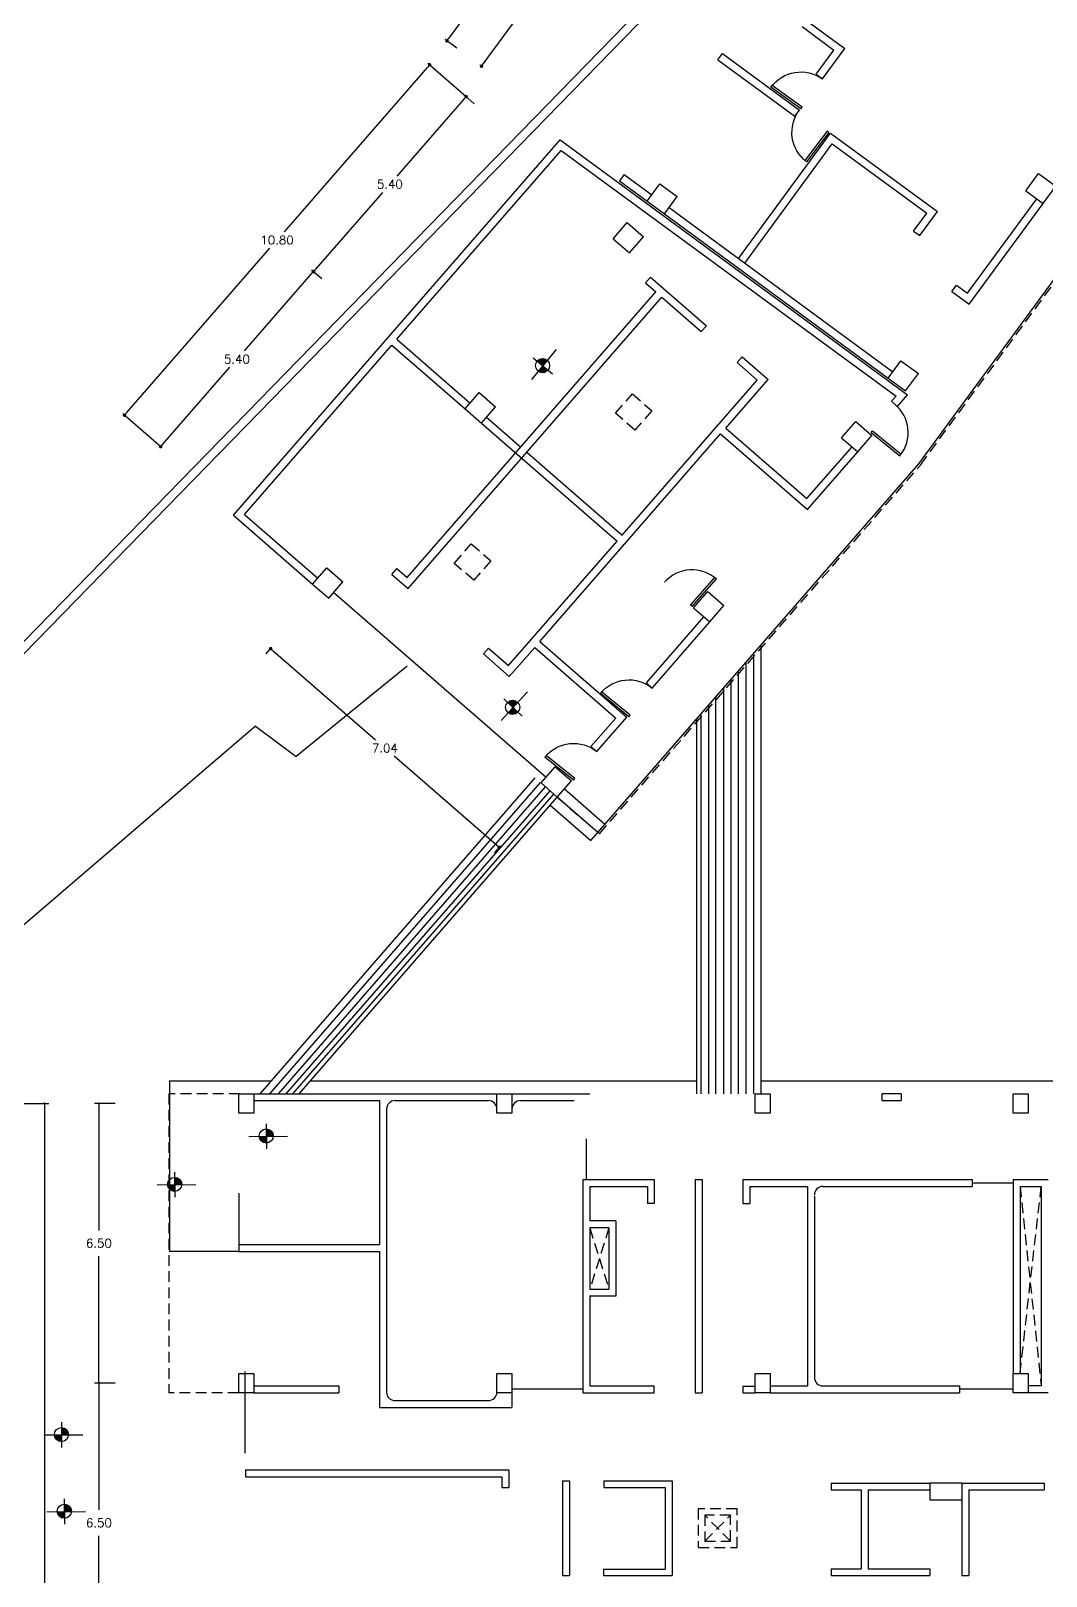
# Model space of a CAD drawing. Extents: x 0 to 130, y 0 to 88.
# Drawn here: x 43.96 to 67.56, y 32.08 to 68 of the extents above; entities that cross this region are included whole.
import ezdxf

# ---------------------------------------------------------------- set-up
doc = ezdxf.new("R2010")
doc.units = 0
doc.header["$MEASUREMENT"] = 0
doc.linetypes.add('HIDDEN', pattern=[0.375, 0.25, -0.125])
doc.layers.get('0').update_dxf_attribs({"color": 2, "linetype": 'CONTINUOUS'})
doc.layers.get('DEFPOINTS').update_dxf_attribs({"linetype": 'CONTINUOUS'})
for name, color, linetype in [('COL', 6, 'CONTINUOUS'), ('COTAS', 1, 'CONTINUOUS'), ('DOOR', 2, 'CONTINUOUS'), ('MUEBLES', 1, 'CONTINUOUS'), ('OEX', 15, 'CONTINUOUS'), ('PROY', 1, 'HIDDEN'), ('VOLADO', 15, 'HIDDEN'), ('WALLS', 5, 'CONTINUOUS')]:
    doc.layers.add(name, color=color, linetype=linetype)
doc.layers.get('DOOR').off()
doc.styles.add('ROMANS', font='romans.shx', dxfattribs={"height": 0.2})
doc.dimstyles.new('COTA', dxfattribs={"dimtxt": 0.2, "dimasz": 0.08, "dimexe": 0.05, "dimexo": 0.05, "dimgap": 0.09, "dimtad": 0, "dimtih": 1, "dimtoh": 1, "dimzin": 0, "dimdsep": 46, "dimtxsty": 'ROMANS', "dimblk": 'DOT', "dimblk1": 'DOT', "dimblk2": 'DOT', "dimsah": 1, "dimcen": 0.09, "dimclrt": 2, "dimadec": 0, "dimazin": 0, "dimtfac": 1, "dimtix": 1, "dimtofl": 0, "dimtmove": 2, "dimatfit": 3, "dimldrblk": 'DOT', "dimfxl": 1, "dimtolj": 1, "dimtzin": 0, "dimarcsym": 0})
doc.dimstyles.new('ROMANS', dxfattribs={"dimtxt": 0.18, "dimasz": 0.18, "dimexe": 0.18, "dimexo": 0.0625, "dimgap": 0.09, "dimtad": 0, "dimtih": 1, "dimtoh": 1, "dimdec": 4, "dimzin": 0, "dimdsep": 46, "dimtxsty": 'Standard', "dimcen": 0.09, "dimadec": 0, "dimazin": 0, "dimtfac": 1, "dimtdec": 4, "dimtofl": 0, "dimtmove": 0, "dimatfit": 3, "dimfxl": 1, "dimtolj": 1, "dimtzin": 0, "dimarcsym": 0})

# ---------------------------------------------------------------- blocks, each defined once
blk = doc.blocks.new('DOT')
at = {"color": 0, "linetype": 'ByBlock'}
blk.add_line((-0.5, 0), (-1, 0), dxfattribs=at)
blk.add_lwpolyline([(-0.25, 0, 0.5, 0.5, 1), (0.25, 0, 0.5, 0.5, 1)], format="xyseb", close=True, dxfattribs=at)
blk = doc.blocks.new('*D70')
at = {"layer": 'COTAS', "color": 0, "lineweight": -2, "transparency": 16777216}
for p, q in [((49.43, 53.52), (49.564, 53.675)), ((49.592, 53.585), (51.97, 51.518)), ((54.784, 49.071), (52.407, 51.138)), ((54.74, 48.898), (54.878, 49.056))]:
    blk.add_line(p, q, dxfattribs=at)
at = {"layer": 'DEFPOINTS', "color": 0, "transparency": 16777216}
for p in [(49.532, 53.637), (49.397, 53.482), (54.707, 48.86)]:
    blk.add_point(p, dxfattribs=at)
at = {"layer": 'COTAS', "color": 0, "lineweight": -2, "transparency": 16777216, "xscale": 0.08, "yscale": 0.08, "zscale": 0.08}
for p, rotation in [((49.532, 53.637), 139), ((54.845, 49.018), 319)]:
    blk.add_blockref('DOT', p, dxfattribs=dict(at, rotation=rotation))
at = {"layer": 'COTAS', "color": 2, "transparency": 16777216, "insert": (52.188, 51.328), "char_height": 0.2, "attachment_point": 5, "style": 'ROMANS'}
blk.add_mtext('\\A1;7.04', dxfattribs=at)
blk = doc.blocks.new('_DOT')
at = {"color": 0, "linetype": 'ByBlock'}
blk.add_line((-0.5, 0), (-1, 0), dxfattribs=at)
at = {"color": 0, "linetype": 'ByBlock', "const_width": 0.5}
blk.add_lwpolyline([(-0.25, 0, 1), (0.25, 0, 1)], format="xyb", close=True, dxfattribs=at)
blk = doc.blocks.new('*D69')
at = {"layer": 'COTAS', "color": 0, "lineweight": -2, "transparency": 16777216}
for p, q in [((50.47, 62.346), (48.915, 60.559)), ((50.494, 62.431), (50.485, 62.439)), ((47.03, 58.393), (48.585, 60.179)), ((46.949, 58.358), (46.94, 58.366))]:
    blk.add_line(p, q, dxfattribs=at)
at = {"layer": 'DEFPOINTS', "color": 0, "transparency": 16777216}
for p in [(50.532, 62.398), (46.977, 58.333), (46.986, 58.325)]:
    blk.add_point(p, dxfattribs=at)
at = {"layer": 'COTAS', "color": 0, "lineweight": -2, "transparency": 16777216, "xscale": 0.08, "yscale": 0.08, "zscale": 0.08}
for p, rotation in [((50.523, 62.406), 48.96057272713217), ((46.977, 58.333), 228.9605727271321)]:
    blk.add_blockref('DOT', p, dxfattribs=dict(at, rotation=rotation))
at = {"layer": 'COTAS', "color": 2, "transparency": 16777216, "insert": (48.75, 60.369), "char_height": 0.2, "attachment_point": 5, "style": 'ROMANS'}
blk.add_mtext('\\A1;5.40', dxfattribs=at)
blk = doc.blocks.new('*D68')
at = {"layer": 'COTAS', "color": 0, "lineweight": -2, "transparency": 16777216}
for p, q in [((54.081, 66.468), (53.19, 67.243)), ((53.175, 67.15), (49.848, 63.328)), ((46.189, 59.125), (49.517, 62.948)), ((46.99, 58.322), (46.099, 59.097))]:
    blk.add_line(p, q, dxfattribs=at)
at = {"layer": 'DEFPOINTS', "color": 0, "transparency": 16777216}
for p in [(54.119, 66.435), (46.137, 59.065), (47.028, 58.289)]:
    blk.add_point(p, dxfattribs=at)
at = {"layer": 'COTAS', "color": 0, "lineweight": -2, "transparency": 16777216, "xscale": 0.08, "yscale": 0.08, "zscale": 0.08}
for p, rotation in [((53.228, 67.211), 48.96057272713441), ((46.137, 59.065), 228.9605727271344)]:
    blk.add_blockref('DOT', p, dxfattribs=dict(at, rotation=rotation))
at = {"layer": 'COTAS', "color": 2, "transparency": 16777216, "insert": (49.682, 63.138), "char_height": 0.2, "attachment_point": 5, "style": 'ROMANS'}
blk.add_mtext('\\A1;10.80', dxfattribs=at)
blk = doc.blocks.new('*D73')
at = {"layer": 'COTAS', "color": 1, "lineweight": -2, "transparency": 16777216}
for p, q in [((43.523, 43.068), (44.377, 43.068)), ((44.277, 43.018), (44.277, 29.868)), ((44.277, 16.118), (44.277, 29.268)), ((43.523, 16.068), (44.377, 16.068))]:
    blk.add_line(p, q, dxfattribs=at)
at = {"layer": 'DEFPOINTS', "color": 0, "transparency": 16777216}
for p in [(43.423, 43.068), (43.423, 16.068), (44.277, 16.068)]:
    blk.add_point(p, dxfattribs=at)
at = {"layer": 'COTAS', "color": 1, "lineweight": -2, "transparency": 16777216, "xscale": 0.05, "yscale": 0.05, "zscale": 0.05}
for p, rotation in [((44.277, 43.068), 90), ((44.277, 16.068), 270)]:
    blk.add_blockref('_DOT', p, dxfattribs=dict(at, rotation=rotation))
at = {"layer": 'COTAS', "color": 2, "transparency": 16777216, "insert": (44.277, 29.568), "char_height": 0.2, "attachment_point": 5, "style": 'ROMANS'}
blk.add_mtext('\\A1;27.00', dxfattribs=at)
blk = doc.blocks.new('*D76')
at = {"layer": 'COTAS', "color": 1, "lineweight": -2, "transparency": 16777216}
for p, q in [((45.916, 43.068), (45.442, 43.068)), ((45.542, 43.018), (45.542, 40.118)), ((45.542, 36.618), (45.542, 39.518)), ((45.916, 36.568), (45.442, 36.568))]:
    blk.add_line(p, q, dxfattribs=at)
at = {"layer": 'DEFPOINTS', "color": 0, "transparency": 16777216}
for p in [(46.016, 43.068), (45.542, 36.568), (46.016, 36.568)]:
    blk.add_point(p, dxfattribs=at)
at = {"layer": 'COTAS', "color": 1, "lineweight": -2, "transparency": 16777216, "xscale": 0.05, "yscale": 0.05, "zscale": 0.05}
for p, rotation in [((45.542, 43.068), 90), ((45.542, 36.568), 270)]:
    blk.add_blockref('_DOT', p, dxfattribs=dict(at, rotation=rotation))
at = {"layer": 'COTAS', "color": 2, "transparency": 16777216, "insert": (45.542, 39.818), "char_height": 0.2, "attachment_point": 5, "style": 'ROMANS'}
blk.add_mtext('\\A1;6.50', dxfattribs=at)
blk = doc.blocks.new('*D77')
at = {"layer": 'COTAS', "color": 1, "lineweight": -2, "transparency": 16777216}
for p, q in [((45.916, 36.568), (45.442, 36.568)), ((45.542, 36.518), (45.542, 33.618)), ((45.542, 30.118), (45.542, 33.018)), ((45.916, 30.068), (45.442, 30.068))]:
    blk.add_line(p, q, dxfattribs=at)
at = {"layer": 'DEFPOINTS', "color": 0, "transparency": 16777216}
for p in [(46.016, 36.568), (45.542, 30.068), (46.016, 30.068)]:
    blk.add_point(p, dxfattribs=at)
at = {"layer": 'COTAS', "color": 1, "lineweight": -2, "transparency": 16777216, "xscale": 0.05, "yscale": 0.05, "zscale": 0.05}
for p, rotation in [((45.542, 36.568), 90), ((45.542, 30.068), 270)]:
    blk.add_blockref('_DOT', p, dxfattribs=dict(at, rotation=rotation))
at = {"layer": 'COTAS', "color": 2, "transparency": 16777216, "insert": (45.542, 33.318), "char_height": 0.2, "attachment_point": 5, "style": 'ROMANS'}
blk.add_mtext('\\A1;6.50', dxfattribs=at)
blk = doc.blocks.new('*D89')
at = {"layer": 'COTAS', "color": 0, "lineweight": -2, "transparency": 16777216}
for p, q in [((62.981, 80.506), (58.469, 74.359)), ((63.26, 80.401), (62.988, 80.601)), ((53.679, 67.832), (58.19, 73.979)), ((53.863, 67.597), (53.591, 67.797))]:
    blk.add_line(p, q, dxfattribs=at)
at = {"layer": 'DEFPOINTS', "color": 0, "transparency": 16777216}
for p in [(63.301, 80.371), (53.631, 67.767), (53.904, 67.567)]:
    blk.add_point(p, dxfattribs=at)
at = {"layer": 'COTAS', "color": 0, "lineweight": -2, "transparency": 16777216, "xscale": 0.08, "yscale": 0.08, "zscale": 0.08}
for p, rotation in [((63.028, 80.571), 53.72421441786171), ((53.631, 67.767), 233.7242144178616)]:
    blk.add_blockref('DOT', p, dxfattribs=dict(at, rotation=rotation))
at = {"layer": 'COTAS', "color": 2, "transparency": 16777216, "insert": (58.33, 74.169), "char_height": 0.2, "attachment_point": 5, "style": 'ROMANS'}
blk.add_mtext('\\A1;15.88', dxfattribs=at)
blk = doc.blocks.new('*D88')
at = {"layer": 'COTAS', "color": 0, "lineweight": -2, "transparency": 16777216}
for p, q in [((57.609, 71.546), (57.59, 71.56)), ((57.583, 71.466), (56.172, 69.544)), ((54.482, 67.242), (55.893, 69.164)), ((54.414, 67.192), (54.395, 67.207))]:
    blk.add_line(p, q, dxfattribs=at)
at = {"layer": 'DEFPOINTS', "color": 0, "transparency": 16777216}
for p in [(57.65, 71.516), (54.435, 67.177), (54.455, 67.163)]:
    blk.add_point(p, dxfattribs=at)
at = {"layer": 'COTAS', "color": 0, "lineweight": -2, "transparency": 16777216, "xscale": 0.08, "yscale": 0.08, "zscale": 0.08}
for p, rotation in [((57.63, 71.53), 53.72421441786019), ((54.435, 67.177), 233.7242144178602)]:
    blk.add_blockref('DOT', p, dxfattribs=dict(at, rotation=rotation))
at = {"layer": 'COTAS', "color": 2, "transparency": 16777216, "insert": (56.033, 69.354), "char_height": 0.2, "attachment_point": 5, "style": 'ROMANS'}
blk.add_mtext('\\A1;5.40', dxfattribs=at)
blk = doc.blocks.new('*D90')
at = {"layer": 'COTAS', "color": 0, "lineweight": -2, "transparency": 16777216}
for p, q in [((54.266, 66.307), (54.04, 66.504)), ((54.025, 66.411), (52.47, 64.625)), ((50.584, 62.459), (52.139, 64.245)), ((50.721, 62.234), (50.494, 62.431))]:
    blk.add_line(p, q, dxfattribs=at)
at = {"layer": 'DEFPOINTS', "color": 0, "transparency": 16777216}
for p in [(54.304, 66.274), (50.532, 62.398), (50.759, 62.201)]:
    blk.add_point(p, dxfattribs=at)
at = {"layer": 'COTAS', "color": 0, "lineweight": -2, "transparency": 16777216, "xscale": 0.08, "yscale": 0.08, "zscale": 0.08}
for p, rotation in [((54.077, 66.471), 48.96057272713161), ((50.532, 62.398), 228.9605727271316)]:
    blk.add_blockref('DOT', p, dxfattribs=dict(at, rotation=rotation))
at = {"layer": 'COTAS', "color": 2, "transparency": 16777216, "insert": (52.305, 64.435), "char_height": 0.2, "attachment_point": 5, "style": 'ROMANS'}
blk.add_mtext('\\A1;5.40', dxfattribs=at)
blk = doc.blocks.new('COL-01')
at = {"layer": 'COL'}
blk.add_lwpolyline([(-0.175, -0.225), (-0.175, 0.225), (0.175, 0.225), (0.175, -0.225)], close=True, dxfattribs=at)
blk = doc.blocks.new('NIVEL-2')
at = {"layer": 'COTAS'}
for p, q in [((-0.584, 0.264), (-0.584, -0.32)), ((-0.572, 0.141), (-0.572, -0.031)), ((-0.56, 0.14), (-0.56, -0.031)), ((-0.548, 0.137), (-0.548, -0.031)), ((-0.536, 0.134), (-0.536, -0.031)), ((-0.524, 0.13), (-0.524, -0.031)), ((-0.512, 0.124), (-0.512, -0.031)), ((-0.5, 0.118), (-0.5, -0.031)), ((-0.488, 0.11), (-0.488, -0.031)), ((-0.476, 0.1), (-0.476, -0.031)), ((-0.464, 0.088), (-0.464, -0.031)), ((-0.464, 0.088), (-0.464, -0.031)), ((-0.464, 0.088), (-0.464, -0.031)), ((-0.452, 0.073), (-0.452, -0.031)), ((-0.44, 0.053), (-0.44, -0.031)), ((-0.428, 0.021), (-0.428, -0.031)), ((-0.994, -0.031), (-0.09, -0.031)), ((-0.74, -0.031), (-0.74, -0.07)), ((-0.728, -0.031), (-0.728, -0.098)), ((-0.716, -0.031), (-0.716, -0.117)), ((-0.704, -0.031), (-0.704, -0.132)), ((-0.692, -0.031), (-0.692, -0.143)), ((-0.68, -0.031), (-0.68, -0.153)), ((-0.668, -0.031), (-0.668, -0.161)), ((-0.656, -0.031), (-0.656, -0.167)), ((-0.644, -0.031), (-0.644, -0.172)), ((-0.632, -0.031), (-0.632, -0.177)), ((-0.62, -0.031), (-0.62, -0.18)), ((-0.608, -0.031), (-0.608, -0.182)), ((-0.596, -0.031), (-0.596, -0.183))]:
    blk.add_line(p, q, dxfattribs=at)
blk.add_circle((-0.585, -0.021), 0.163, dxfattribs=at)
blk = doc.blocks.new('P-66')
at = {"layer": 'MUEBLES'}
for p, q in [((0.621, 0), (0.621, 0.658)), ((0.658, 0), (0.658, 0.658)), ((0.658, 0), (0.621, 0)), ((0.658, 0), (0.621, 0))]:
    blk.add_line(p, q, dxfattribs=at)
blk.add_arc((0.658, 0), 0.658, 90, 180, dxfattribs=at)
blk = doc.blocks.new('*D113')
at = {"layer": 'COTAS', "color": 0, "lineweight": -2, "transparency": 16777216}
for p, q in [((57.609, 71.546), (57.59, 71.56)), ((57.583, 71.466), (56.172, 69.544)), ((54.482, 67.242), (55.893, 69.164)), ((54.414, 67.192), (54.395, 67.207))]:
    blk.add_line(p, q, dxfattribs=at)
at = {"layer": 'DEFPOINTS', "color": 0, "transparency": 16777216}
for p in [(57.65, 71.516), (54.435, 67.177), (54.455, 67.163)]:
    blk.add_point(p, dxfattribs=at)
at = {"layer": 'COTAS', "color": 0, "lineweight": -2, "transparency": 16777216, "xscale": 0.08, "yscale": 0.08, "zscale": 0.08}
for p, rotation in [((57.63, 71.53), 53.72421441786019), ((54.435, 67.177), 233.7242144178602)]:
    blk.add_blockref('DOT', p, dxfattribs=dict(at, rotation=rotation))
at = {"layer": 'COTAS', "color": 2, "transparency": 16777216, "insert": (56.033, 69.354), "char_height": 0.2, "attachment_point": 5, "style": 'ROMANS'}
blk.add_mtext('\\A1;5.40', dxfattribs=at)

msp = doc.modelspace()

# ---------------------------------------------------------------- linework, layer by layer
at = {"color": 253}
for p, q in [((56.871, 41.298), (56.871, 42.248)), ((48.791, 40.981), (48.791, 39.781)), ((66.791, 41.218), (65.841, 41.218)), ((56.791, 36.423), (55.141, 36.423)), ((66.791, 36.423), (65.541, 36.423)), ((65.601, 34.243), (64.851, 34.243)), ((64.851, 34.083), (64.851, 33.843)), ((65.601, 33.843), (64.851, 33.843))]:
    msp.add_line(p, q, dxfattribs=at)
at = {"color": 253, "linetype": 'HIDDEN'}
for p, q in [((59.623, 32.896), (60.223, 33.496)), ((60.223, 32.896), (59.623, 33.496))]:
    msp.add_line(p, q, dxfattribs=at)
for points in [[(59.473, 32.746), (60.373, 32.746), (60.373, 33.646), (59.473, 33.646)], [(59.623, 32.896), (60.223, 32.896), (60.223, 33.496), (59.623, 33.496)]]:
    msp.add_lwpolyline(points, close=True, dxfattribs=at)
at = {"layer": 'COL', "color": 253}
for p, q in [((67.084, 64.282), (67.379, 64.685)), ((67.379, 64.685), (67.782, 64.389)), ((58.286, 64.041), (58.581, 64.444)), ((58.581, 64.444), (58.985, 64.148)), ((67.487, 63.986), (67.782, 64.389)), ((58.286, 64.041), (58.689, 63.745)), ((58.689, 63.745), (58.985, 64.148)), ((67.084, 64.282), (67.487, 63.986)), ((57.494, 63.165), (57.823, 63.542)), ((57.823, 63.542), (58.2, 63.214)), ((57.494, 63.165), (57.872, 62.837)), ((57.872, 62.837), (58.2, 63.214)), ((63.889, 59.929), (64.184, 60.332)), ((64.184, 60.332), (64.587, 60.036)), ((64.292, 59.633), (64.587, 60.036)), ((63.889, 59.929), (64.292, 59.633)), ((54.054, 59.213), (54.382, 59.59)), ((54.382, 59.59), (54.759, 59.262)), ((54.054, 59.213), (54.431, 58.884)), ((54.431, 58.884), (54.759, 59.262)), ((62.804, 58.543), (63.133, 58.92)), ((63.133, 58.92), (63.51, 58.592)), ((63.182, 58.214), (63.51, 58.592)), ((62.804, 58.543), (63.182, 58.214)), ((50.508, 55.14), (50.837, 55.517)), ((50.837, 55.517), (51.214, 55.189)), ((50.508, 55.14), (50.886, 54.811)), ((50.886, 54.811), (51.214, 55.189)), ((59.364, 54.59), (59.692, 54.968)), ((59.692, 54.968), (60.069, 54.639)), ((59.741, 54.262), (60.069, 54.639)), ((59.364, 54.59), (59.741, 54.262)), ((55.818, 50.517), (56.147, 50.895)), ((55.818, 50.517), (56.147, 50.895)), ((56.147, 50.895), (56.524, 50.566)), ((56.147, 50.895), (56.524, 50.566)), ((55.818, 50.517), (56.196, 50.189)), ((55.818, 50.517), (56.196, 50.189)), ((56.196, 50.189), (56.524, 50.566)), ((56.196, 50.189), (56.524, 50.566))]:
    msp.add_line(p, q, dxfattribs=at)
at = {"layer": 'OEX', "color": 253}
for p, q in [((59.719, 70.141), (37.727, 47.579)), ((59.8, 69.938), (37.883, 47.453)), ((64.598, 57.938), (72.155, 68.235)), ((64.598, 57.938), (72.155, 68.235)), ((56.974, 49.18), (64.598, 57.938)), ((57.138, 49.368), (64.598, 57.938)), ((60.76, 43.293), (60.76, 53.529)), ((60.936, 43.593), (60.936, 53.731)), ((52.703, 53.229), (50.126, 51.133)), ((60.585, 43.293), (60.585, 53.328)), ((60.234, 43.293), (60.234, 52.925)), ((60.41, 43.293), (60.41, 53.126)), ((59.884, 43.293), (59.884, 52.522)), ((60.059, 52.723), (60.059, 43.293)), ((59.533, 52.119), (59.533, 43.293)), ((59.708, 52.321), (59.708, 43.293)), ((49.18, 51.835), (39.892, 43.873)), ((49.18, 51.835), (50.126, 51.133)), ((59.436, 43.293), (59.436, 52.007)), ((49.293, 43.293), (55.684, 50.635)), ((49.514, 43.293), (55.809, 50.525)), ((49.714, 43.293), (55.923, 50.426)), ((49.896, 43.293), (56.027, 50.336)), ((56.36, 50.378), (57.303, 49.557)), ((50.052, 43.293), (56.115, 50.259)), ((50.193, 43.293), (56.196, 50.189)), ((56.031, 50.001), (56.974, 49.18)), ((57.138, 49.368), (56.196, 50.189)), ((60.936, 43.293), (60.936, 46.228)), ((47.186, 43.593), (49.554, 43.593)), ((47.186, 43.593), (47.186, 39.626)), ((50.454, 43.593), (59.436, 43.593)), ((60.936, 43.593), (74.426, 43.593)), ((48.791, 39.626), (47.186, 39.626)), ((48.943, 34.938), (48.943, 36.838))]:
    msp.add_line(p, q, dxfattribs=at)
at = {"layer": 'PROY', "color": 253}
for p, q in [((47.166, 43.293), (47.166, 36.343)), ((66.951, 36.793), (67.443, 41.138)), ((66.951, 41.138), (67.443, 36.503)), ((56.951, 40.178), (57.396, 38.748)), ((57.396, 40.178), (56.951, 38.748)), ((48.791, 36.343), (47.166, 36.343))]:
    msp.add_line(p, q, dxfattribs=at)
at = {"layer": 'PROY', "color": 253, "linetype": 'HIDDEN'}
msp.add_line((48.816, 43.293), (47.166, 43.293), dxfattribs=at)
at = {"layer": 'PROY', "color": 253}
for points in [[(57.941, 59.563), (58.394, 59.169), (58, 58.717), (57.547, 59.111), (57.941, 59.563)], [(54.196, 56.075), (54.649, 55.681), (54.255, 55.228), (53.802, 55.622), (54.196, 56.075)]]:
    msp.add_lwpolyline(points, dxfattribs=at)
at = {"layer": 'VOLADO', "color": 253}
for p, q in [((64.638, 57.908), (71.766, 67.619)), ((64.638, 57.908), (71.766, 67.619)), ((57.176, 49.336), (64.636, 57.905)), ((57.176, 49.336), (64.636, 57.905)), ((56.196, 50.189), (57.176, 49.336)), ((56.196, 50.189), (57.176, 49.336))]:
    msp.add_line(p, q, dxfattribs=at)
at = {"layer": 'WALLS', "color": 253}
for p, q in [((61.99, 68.244), (62.877, 67.593)), ((61.884, 68.099), (62.625, 67.554)), ((62.211, 66.99), (62.625, 67.554)), ((62.356, 66.883), (62.877, 67.593)), ((59.928, 67.326), (60.034, 67.471)), ((59.928, 67.326), (61.717, 66.013)), ((60.034, 67.471), (61.824, 66.158)), ((62.211, 66.99), (62.356, 66.883)), ((61.717, 66.013), (61.824, 66.158)), ((48.668, 56.742), (56.261, 65.465)), ((56.261, 65.465), (64.335, 59.539)), ((60.408, 62.707), (62.549, 65.625)), ((60.553, 62.6), (62.588, 65.374)), ((62.549, 65.625), (65.032, 63.803)), ((62.588, 65.374), (64.781, 63.764)), ((52.468, 60.832), (56.288, 65.222)), ((56.288, 65.222), (64.071, 59.51)), ((57.747, 64.659), (57.641, 64.514)), ((57.747, 64.659), (58.392, 64.186)), ((57.641, 64.514), (58.286, 64.041)), ((65.732, 61.9), (67.342, 64.093)), ((65.771, 61.648), (67.487, 63.986)), ((58.689, 63.745), (63.889, 59.929)), ((58.795, 63.89), (63.995, 60.074)), ((64.473, 63.345), (64.781, 63.764)), ((64.618, 63.239), (65.032, 63.803)), ((64.473, 63.345), (64.618, 63.239)), ((58.246, 62.14), (58.364, 62.275)), ((58.246, 62.14), (58.487, 61.93)), ((58.364, 62.275), (59.661, 61.146)), ((52.709, 55.292), (58.487, 61.93)), ((52.727, 55.038), (58.623, 61.811)), ((58.623, 61.811), (59.543, 61.01)), ((65.368, 61.944), (65.474, 62.089)), ((65.368, 61.944), (65.771, 61.648)), ((65.474, 62.089), (65.732, 61.9)), ((59.543, 61.01), (59.661, 61.146)), ((52.468, 60.832), (54.172, 59.349)), ((48.922, 56.759), (52.349, 60.697)), ((52.349, 60.697), (54.054, 59.213)), ((60.373, 60.288), (60.491, 60.424)), ((60.491, 60.424), (61.094, 59.899)), ((60.373, 60.288), (60.841, 59.881)), ((57.702, 56.276), (60.841, 59.881)), ((60.11, 58.767), (61.094, 59.899)), ((63.965, 59.389), (64.071, 59.51)), ((63.965, 59.389), (64.101, 59.27)), ((64.101, 59.27), (64.335, 59.539)), ((54.549, 59.02), (55.349, 58.324)), ((54.431, 58.884), (57.584, 56.14)), ((55.789, 53.804), (59.991, 58.632)), ((59.991, 58.632), (62.013, 56.872)), ((60.11, 58.767), (61.995, 57.126)), ((55.485, 58.206), (57.702, 56.276)), ((61.995, 57.126), (63.046, 58.333)), ((62.013, 56.872), (63.182, 58.214)), ((48.922, 56.759), (50.627, 55.276)), ((48.668, 56.742), (50.508, 55.14)), ((55.063, 53.244), (57.584, 56.14)), ((55.063, 53.244), (57.584, 56.14)), ((52.35, 55.366), (52.468, 55.502)), ((52.35, 55.366), (52.727, 55.038)), ((52.468, 55.502), (52.709, 55.292)), ((51.004, 54.947), (55.937, 50.653)), ((58.266, 52.842), (59.605, 54.38)), ((58.402, 52.723), (59.741, 54.262)), ((54.477, 53.515), (54.595, 53.651)), ((54.477, 53.515), (54.595, 53.651)), ((54.595, 53.651), (55.063, 53.244)), ((54.595, 53.651), (55.063, 53.244)), ((55.08, 52.99), (55.671, 53.669)), ((55.08, 52.99), (55.671, 53.669)), ((55.671, 53.669), (57.557, 52.027)), ((55.671, 53.669), (57.557, 52.027)), ((55.789, 53.804), (57.811, 52.045)), ((55.789, 53.804), (57.811, 52.045)), ((54.477, 53.515), (55.08, 52.99)), ((54.477, 53.515), (55.08, 52.99)), ((58.266, 52.842), (58.402, 52.723)), ((56.979, 51.363), (57.557, 52.027)), ((56.979, 51.363), (57.557, 52.027)), ((57.115, 51.245), (57.811, 52.045)), ((57.115, 51.245), (57.811, 52.045)), ((56.979, 51.363), (57.115, 51.245)), ((56.979, 51.363), (57.115, 51.245)), ((49.141, 43.293), (54.791, 43.293)), ((49.141, 43.133), (52.061, 43.133)), ((52.061, 43.133), (52.061, 39.786)), ((52.426, 43.133), (54.591, 43.133)), ((55.141, 43.293), (56.951, 43.293)), ((55.341, 43.133), (56.591, 43.133)), ((64.191, 43.293), (63.741, 43.293)), ((63.741, 43.293), (63.741, 43.133)), ((63.741, 43.133), (64.191, 43.133)), ((64.191, 43.293), (64.191, 43.133)), ((52.226, 42.933), (52.226, 36.361)), ((56.791, 41.298), (56.791, 36.343)), ((56.791, 41.298), (58.451, 41.298)), ((56.951, 41.138), (58.291, 41.138)), ((56.951, 41.138), (56.951, 40.338)), ((58.291, 41.138), (58.291, 40.738)), ((58.451, 41.298), (58.451, 40.738)), ((59.401, 41.298), (59.401, 36.343)), ((59.401, 41.298), (59.561, 41.298)), ((59.561, 41.298), (59.561, 36.343)), ((60.511, 41.298), (65.841, 41.298)), ((60.511, 41.298), (60.511, 40.738)), ((60.671, 41.138), (62.011, 41.138)), ((60.671, 41.138), (60.671, 40.738)), ((62.011, 41.138), (62.011, 36.503)), ((62.371, 41.138), (65.841, 41.138)), ((65.841, 41.298), (65.841, 41.138)), ((66.791, 41.298), (66.791, 36.793)), ((66.791, 41.298), (67.603, 41.298)), ((66.951, 41.138), (66.951, 36.793)), ((66.951, 41.138), (67.443, 41.138)), ((67.443, 41.138), (67.443, 36.503)), ((58.451, 40.738), (58.291, 40.738)), ((60.511, 40.738), (60.671, 40.738)), ((62.171, 40.913), (62.171, 36.703)), ((57.556, 40.338), (56.951, 40.338)), ((57.556, 40.338), (57.556, 38.588)), ((57.396, 40.178), (56.951, 40.178)), ((56.951, 40.178), (56.951, 38.748)), ((57.396, 40.178), (57.396, 38.748)), ((48.791, 39.786), (48.791, 39.626)), ((48.791, 39.786), (52.061, 39.786)), ((48.791, 39.626), (52.066, 39.626)), ((52.066, 39.626), (52.066, 36.001)), ((57.556, 38.588), (56.946, 38.588)), ((56.951, 38.748), (57.396, 38.748)), ((56.951, 38.588), (56.951, 36.503)), ((49.141, 36.503), (51.116, 36.503)), ((49.141, 36.343), (51.116, 36.343)), ((51.116, 36.503), (51.116, 36.343)), ((55.141, 36.343), (55.141, 36.001)), ((56.791, 36.343), (58.451, 36.343)), ((56.951, 36.503), (58.451, 36.503)), ((58.451, 36.343), (58.451, 36.503)), ((59.401, 36.343), (59.561, 36.343)), ((60.511, 36.493), (60.791, 36.493)), ((60.511, 36.493), (60.511, 36.343)), ((60.511, 36.343), (60.791, 36.343)), ((61.141, 36.503), (62.011, 36.503)), ((61.141, 36.343), (65.541, 36.343)), ((62.371, 36.503), (65.541, 36.503)), ((65.541, 36.503), (65.541, 36.343)), ((67.443, 36.503), (67.141, 36.503)), ((67.603, 36.343), (67.141, 36.343)), ((52.066, 36.001), (55.141, 36.001)), ((52.426, 36.161), (54.591, 36.161)), ((48.951, 34.548), (55.066, 34.548)), ((48.951, 34.548), (48.951, 34.388)), ((48.951, 34.548), (48.951, 34.548)), ((55.066, 34.548), (55.066, 34.138)), ((48.951, 34.388), (54.906, 34.388)), ((54.906, 34.388), (54.906, 34.138)), ((54.906, 34.138), (55.066, 34.138)), ((56.316, 34.298), (56.316, 32.093)), ((56.316, 34.298), (56.476, 34.298)), ((56.476, 34.298), (56.476, 32.093)), ((57.276, 34.298), (58.866, 34.298)), ((57.276, 34.298), (57.276, 34.138)), ((57.276, 34.138), (58.706, 34.138)), ((58.706, 34.138), (58.706, 32.243)), ((58.866, 34.298), (58.866, 32.093)), ((62.561, 34.243), (64.851, 34.243)), ((62.561, 34.243), (62.561, 34.083)), ((64.851, 34.243), (64.851, 34.083)), ((65.601, 34.243), (65.601, 32.093)), ((65.601, 34.243), (67.511, 34.243)), ((67.511, 34.243), (67.511, 34.083)), ((62.561, 34.083), (63.261, 34.083)), ((63.261, 34.083), (63.261, 32.253)), ((63.421, 34.083), (63.421, 32.253)), ((63.421, 34.083), (64.851, 34.083)), ((65.761, 34.083), (65.761, 32.093)), ((65.761, 34.083), (67.511, 34.083)), ((56.316, 32.093), (56.476, 32.093)), ((57.271, 32.243), (58.706, 32.243)), ((57.271, 32.243), (57.271, 32.093)), ((57.271, 32.093), (58.866, 32.093)), ((62.561, 32.253), (63.261, 32.253)), ((62.561, 32.253), (62.561, 32.093)), ((62.561, 32.093), (64.851, 32.093)), ((63.421, 32.253), (64.851, 32.253)), ((64.851, 32.253), (64.851, 32.093)), ((65.601, 32.093), (65.761, 32.093))]:
    msp.add_line(p, q, dxfattribs=at)
for centre, start, end in [((52.426, 42.933), 90, 180), ((54.591, 42.933), 0, 90), ((55.341, 42.933), 90, 180), ((62.371, 40.938), 90, 180), ((62.371, 36.703), 180, 270), ((52.426, 36.361), 180, 270), ((54.591, 36.361), 270, 0)]:
    msp.add_arc(centre, 0.2, start, end, dxfattribs=at)

# ---------------------------------------------------------------- block references
at = {"layer": 'COL', "color": 253}
for p in [(48.966, 43.068), (54.966, 43.068), (60.966, 43.068), (66.966, 43.068), (48.966, 36.568), (54.966, 36.568), (60.966, 36.568), (66.966, 36.568)]:
    msp.add_blockref('COL-01', p, dxfattribs=at)
at = {"layer": 'DOOR', "color": 253, "yscale": 1.302374682845526, "zscale": 1.302374682845526}
for p, xscale, rotation in [((62.356, 66.883), -1.302374682845526, 54.2869155813172), ((61.824, 66.158), -1.302374682845526, 142.816483126331), ((64.033, 59.33), 1.302374682845526, 230.9689674059738), ((58.685, 55.181), 1.302374682845526, 318.6736502361427), ((58.402, 52.723), -1.302374682845526, 50.91433289733476), ((57.115, 51.245), -1.302374682845526, 50.91433289733476)]:
    msp.add_blockref('P-66', p, dxfattribs=dict(at, xscale=xscale, rotation=rotation))
at = {"layer": 'DOOR', "color": 253}
for p, rotation in [((56.211, 60.683), 50.36425322517997), ((55.539, 52.72), 47.3591700879443), ((50.016, 42.339), 0.6785528496376866), ((47.887, 41.215), 0.6785528496376866), ((45.323, 33.617), 0.6785528496376866)]:
    msp.add_blockref('NIVEL-2', p, dxfattribs=dict(at, rotation=rotation))
msp.add_blockref('NIVEL-2', (45.255, 35.392), dxfattribs=at)

# ---------------------------------------------------------------- dimensions: what is measured, and where the dimension line sits
at = {"layer": 'COTAS', "color": 253}
for p1, p2, distance, picture, middle in [((63.301, 80.371), (53.904, 67.567), -0.338, '*D89', (58.33, 74.169)), ((57.65, 71.516), (54.455, 67.163), -0.024, '*D88', (56.033, 69.354)), ((57.65, 71.516), (54.455, 67.163), -0.024, '*D113', (56.033, 69.354)), ((54.119, 66.435), (47.028, 58.289), -1.181, '*D68', (49.682, 63.138)), ((54.304, 66.274), (50.759, 62.201), -0.301, '*D90', (52.305, 64.435)), ((50.532, 62.398), (46.986, 58.325), -0.012, '*D69', (48.75, 60.369))]:
    dim = msp.add_aligned_dim(p1=p1, p2=p2, distance=distance, dimstyle='COTA', dxfattribs=at)
    dim.commit()
    dim.dimension.update_dxf_attribs({"geometry": picture, "text_midpoint": middle})
dim = msp.add_linear_dim(base=(49.532, 53.637), p1=(54.707, 48.86), p2=(49.397, 53.482), angle=139, dimstyle='COTA', dxfattribs=at)
dim.commit()
dim.dimension.update_dxf_attribs({"geometry": '*D70', "text_midpoint": (52.188, 51.328)})
for p1, p2, distance, picture, middle in [((43.423, 43.068), (43.423, 16.068), 0.854, '*D73', (44.277, 29.568)), ((46.016, 43.068), (46.016, 36.568), -0.474, '*D76', (45.542, 39.818)), ((46.016, 36.568), (46.016, 30.068), -0.474, '*D77', (45.542, 33.318))]:
    dim = msp.add_aligned_dim(p1=p1, p2=p2, distance=distance, dimstyle='ROMANS', override={"dimasz": 0.05, "dimexe": 0.1, "dimexo": 0.1, "dimgap": 0.2, "dimdec": 2, "dimtxsty": 'ROMANS', "dimblk1": 'DOT', "dimblk2": 'DOT', "dimsah": 1, "dimclrd": 1, "dimclre": 1, "dimclrt": 2, "dimtdec": 2}, dxfattribs=at)
    dim.commit()
    dim.dimension.update_dxf_attribs({"geometry": picture, "text_midpoint": middle})

doc.saveas('drawing.dxf')
